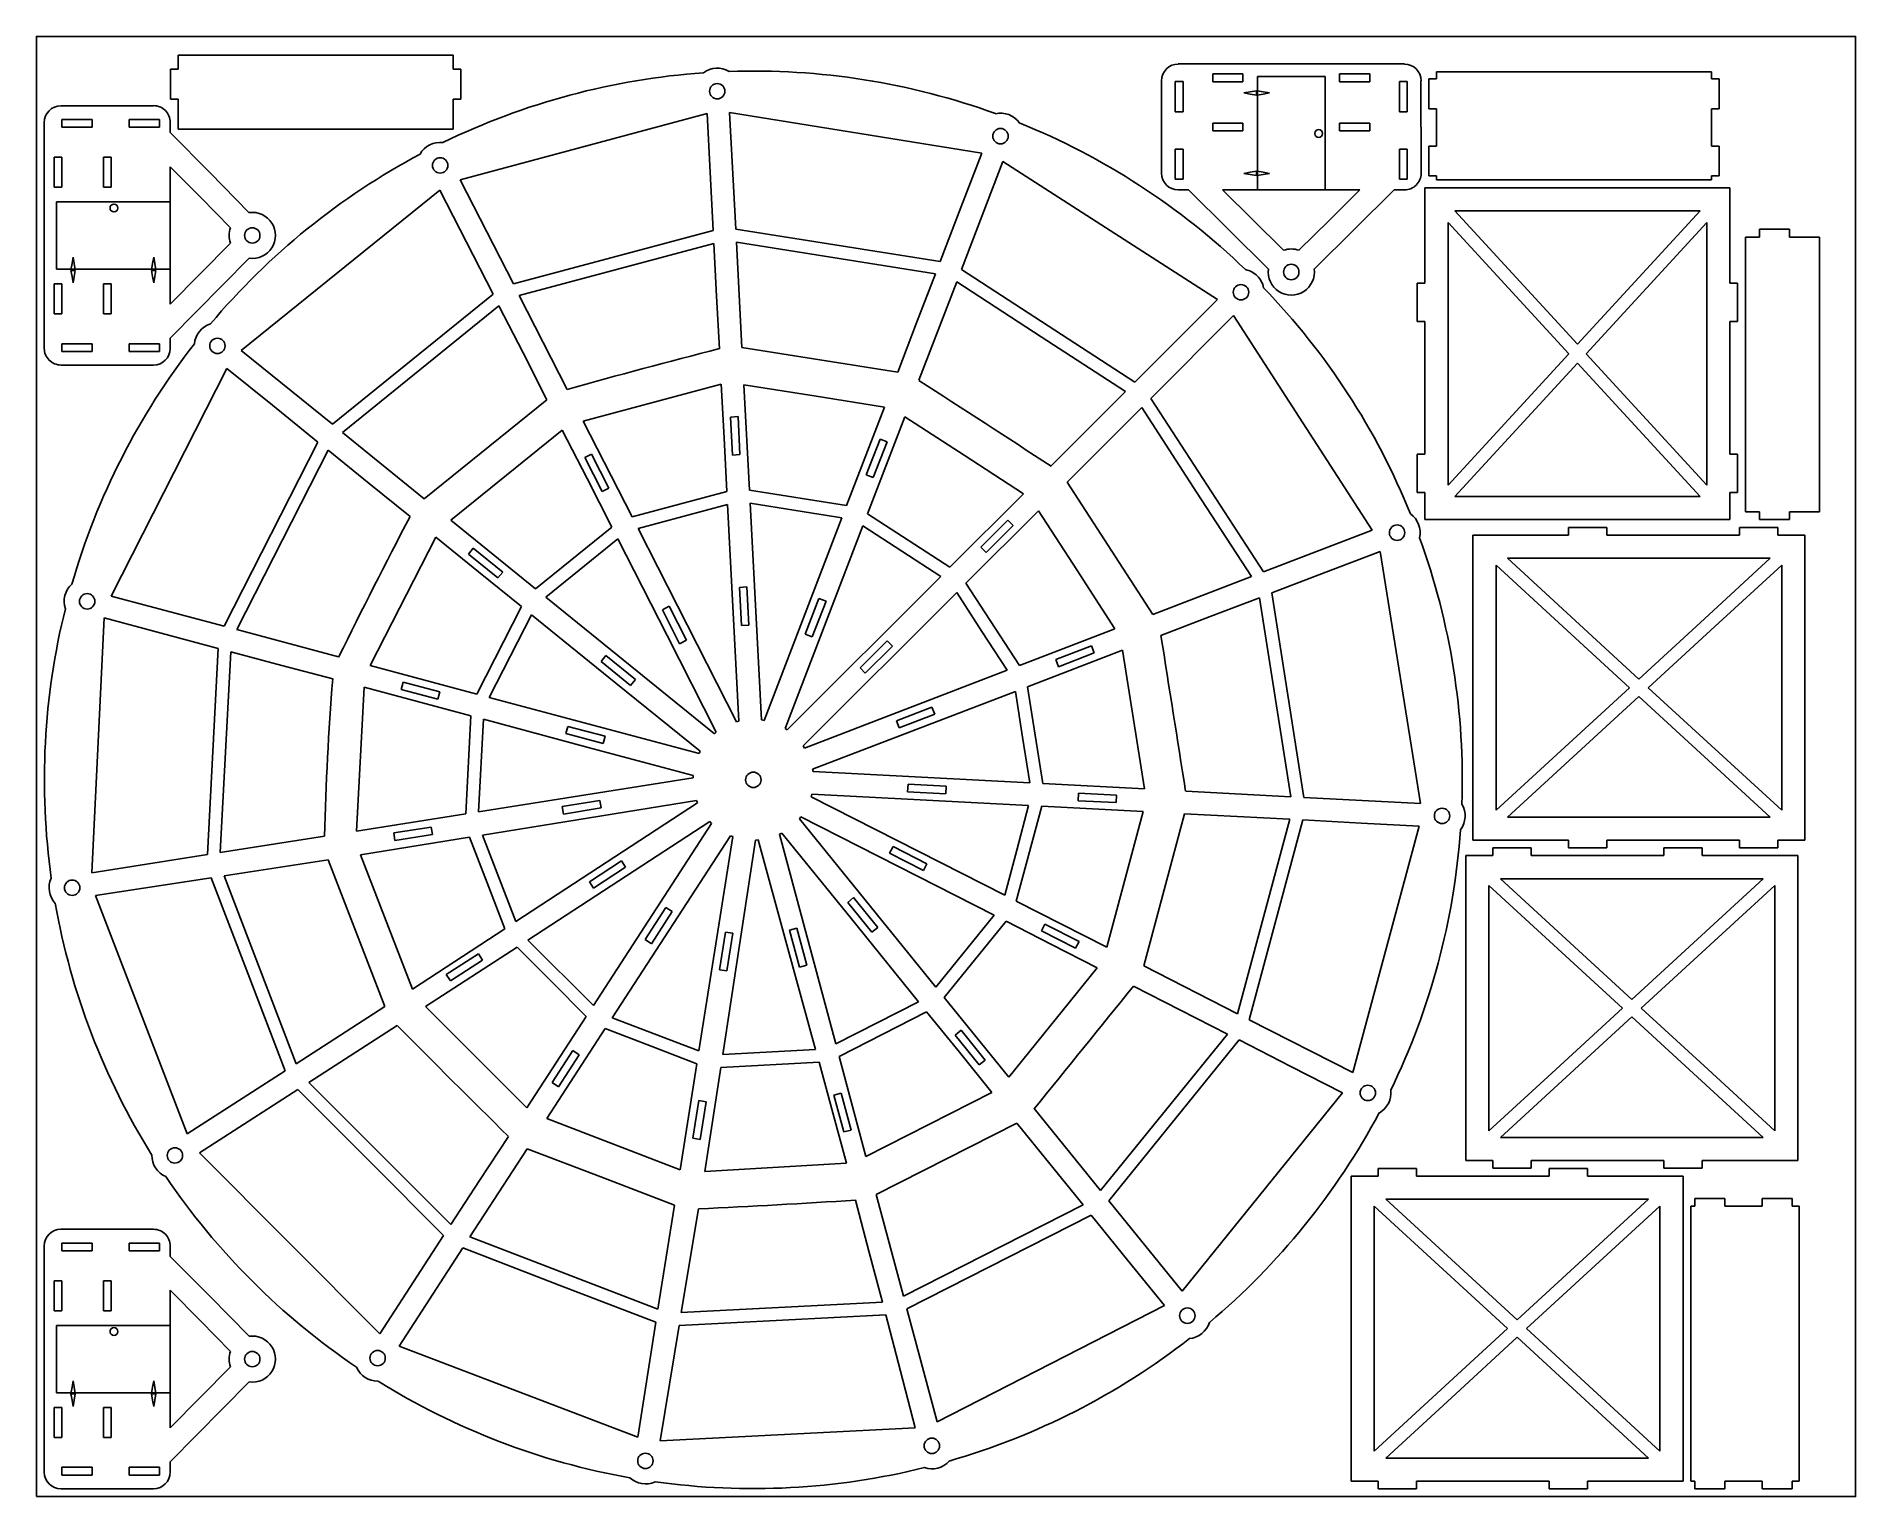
# Model space of a CAD drawing. Extents: x 0 to 1089, y 0 to 874.
import ezdxf

# ---------------------------------------------------------------- set-up
doc = ezdxf.new("R2010")
doc.units = 0
doc.header["$MEASUREMENT"] = 0
doc.layers.add('DEFAULT', color=1, linetype='Continuous')

msp = doc.modelspace()

# ---------------------------------------------------------------- linework, layer by layer
at = {"color": 5}
msp.add_lwpolyline([(0, 0), (1088.6, 0), (1088.6, 873.9), (0, 873.9)], close=True, dxfattribs=at)
at = {"layer": 'DEFAULT'}
for p, q in [((84.8, 862.7), (249.4, 862.7)), ((84.8, 854.4), (84.8, 862.7)), ((249.4, 862.7), (249.4, 854.4)), ((80.2, 836.3), (80.2, 854.4)), ((80.2, 854.4), (84.8, 854.4)), ((249.4, 854.4), (254, 854.4)), ((254, 854.4), (254, 836.3)), ((683.3, 857.4), (818.6, 857.4)), ((722, 851.5), (704, 851.5)), ((704, 851.5), (704, 846.8)), ((722, 846.8), (722, 851.5)), ((797.8, 851.5), (779.7, 851.5)), ((779.7, 851.5), (779.7, 846.8)), ((797.8, 846.8), (797.8, 851.5)), ((837.8, 848.6), (837.8, 852.7)), ((837.8, 852.7), (1002.3, 852.7)), ((1002.3, 852.7), (1002.3, 848.6)), ((673.3, 792), (673.3, 847.4)), ((686.2, 846.9), (681.5, 846.9)), ((681.5, 846.9), (681.5, 828.8)), ((686.2, 828.8), (686.2, 846.9)), ((704, 846.8), (722, 846.8)), ((779.7, 846.8), (797.8, 846.8)), ((820.3, 846.9), (815.6, 846.9)), ((815.6, 846.9), (815.6, 828.8)), ((820.3, 828.8), (820.3, 846.9)), ((828.5, 847.4), (828.6, 792)), ((833.2, 830.6), (833.2, 848.6)), ((833.2, 848.6), (837.8, 848.6)), ((1002.3, 848.6), (1006.9, 848.6)), ((1006.9, 848.6), (1006.9, 830.6)), ((14.7, 832.4), (70.1, 832.4)), ((84.8, 836.3), (80.2, 836.3)), ((84.8, 818.4), (84.8, 836.3)), ((254, 836.3), (249.4, 836.3)), ((249.4, 836.3), (249.4, 818.4)), ((401.3, 827.7), (253.6, 788.1)), ((403.1, 792.7), (401.3, 827.7)), ((565.7, 804), (414.8, 828.3)), ((414.8, 828.3), (418.5, 758.6)), ((681.5, 828.8), (686.2, 828.8)), ((815.6, 828.8), (820.3, 828.8)), ((837.8, 830.6), (833.2, 830.6)), ((837.8, 808.3), (837.8, 830.6)), ((1006.9, 830.6), (1002.3, 830.6)), ((1002.3, 830.6), (1002.3, 808.3)), ((4.7, 687.2), (4.7, 822.5)), ((33.3, 824.2), (15.3, 824.2)), ((15.3, 824.2), (15.3, 819.5)), ((15.3, 819.5), (33.3, 819.5)), ((33.3, 819.5), (33.3, 824.2)), ((73.7, 824.2), (55.6, 824.2)), ((55.6, 824.2), (55.6, 819.5)), ((55.6, 819.5), (73.7, 819.5)), ((73.7, 819.5), (73.7, 824.2)), ((80.1, 822.4), (80.1, 816.3)), ((249.4, 818.4), (84.8, 818.4)), ((722, 822), (704, 822)), ((704, 822), (704, 817.3)), ((704, 817.3), (722, 817.3)), ((722, 817.3), (722, 822)), ((797.8, 822), (779.7, 822)), ((779.7, 822), (779.7, 817.3)), ((779.7, 817.3), (797.8, 817.3)), ((797.8, 817.3), (797.8, 822)), ((80.1, 816.3), (103.8, 792.4)), ((686.2, 806.5), (681.5, 806.5)), ((681.5, 806.5), (681.5, 788.4)), ((686.2, 788.4), (686.2, 806.5)), ((820.3, 806.5), (815.6, 806.5)), ((815.6, 806.5), (815.6, 788.4)), ((820.3, 788.4), (820.3, 806.5)), ((833.2, 790.4), (833.2, 808.3)), ((833.2, 808.3), (837.8, 808.3)), ((1002.3, 808.3), (1006.9, 808.3)), ((1006.9, 808.3), (1006.9, 790.4)), ((15.3, 801.6), (10.6, 801.6)), ((10.6, 801.6), (10.6, 783.6)), ((15.3, 783.6), (15.3, 801.6)), ((44.8, 801.6), (40.1, 801.6)), ((40.1, 801.6), (40.1, 783.6)), ((44.8, 783.6), (44.8, 801.6)), ((98.2, 777.6), (80.1, 795.9)), ((80.1, 795.9), (80.1, 713.6)), ((553.2, 771.6), (565.7, 804)), ((578.3, 799.1), (553.5, 734.4)), ((642.6, 757.8), (578.3, 799.1)), ((103.8, 792.4), (127.4, 768.4)), ((253.6, 788.1), (285.4, 725.8)), ((404.9, 757.8), (403.1, 792.7)), ((681.5, 788.4), (686.2, 788.4)), ((815.6, 788.4), (820.3, 788.4)), ((837.8, 790.4), (833.2, 790.4)), ((837.8, 788), (837.8, 790.4)), ((1002.3, 788), (837.8, 788)), ((1006.9, 790.4), (1002.3, 790.4)), ((1002.3, 790.4), (1002.3, 788)), ((10.6, 783.6), (15.3, 783.6)), ((40.1, 783.6), (44.8, 783.6)), ((116.2, 759.4), (98.2, 777.6)), ((241.5, 781.9), (122.6, 685.9)), ((257.4, 750.8), (241.5, 781.9)), ((689.4, 782), (683.3, 782)), ((737.2, 734.7), (689.4, 782)), ((792, 782), (709.8, 782)), ((709.8, 782), (746.3, 745.9)), ((773.8, 764), (792, 782)), ((812.4, 782), (788.5, 758.3)), ((818.6, 782), (812.4, 782)), ((830.9, 726.2), (830.9, 783.3)), ((830.9, 783.3), (1013.3, 783.3)), ((1013.3, 783.3), (1013.3, 726.2)), ((540.8, 739.1), (553.2, 771.6)), ((755.5, 745.9), (773.8, 764)), ((916.9, 684), (844.7, 762.6)), ((844.7, 762.6), (844.7, 605.4)), ((995.5, 769.5), (848.8, 769.5)), ((848.8, 769.5), (922.1, 689.7)), ((999.5, 762.6), (927.3, 684)), ((958.8, 729.6), (995.5, 769.5)), ((999.5, 605.4), (999.5, 762.6)), ((285.4, 725.8), (404.9, 757.8)), ((418.5, 758.6), (540.8, 739.1)), ((706.8, 716.4), (642.6, 757.8)), ((788.5, 758.3), (764.6, 734.7)), ((1022.7, 589.3), (1022.7, 753.8)), ((1022.7, 753.8), (1031.1, 753.8)), ((1031.1, 753.8), (1031.1, 758.5)), ((1031.1, 758.5), (1049.1, 758.5)), ((1049.1, 758.5), (1049.1, 753.8)), ((1049.1, 753.8), (1067, 753.8)), ((1067, 753.8), (1067, 589.3)), ((80.1, 713.6), (116.2, 750.2)), ((127.4, 741.1), (80.1, 693.3)), ((273.3, 719.6), (257.4, 750.8)), ((405.4, 750), (288.9, 718.9)), ((407, 718.5), (405.4, 750)), ((538, 731.8), (418.9, 750.8)), ((418.9, 750.8), (422.2, 687.7)), ((526.7, 702.4), (538, 731.8)), ((553.5, 734.4), (657.3, 666.9)), ((922.1, 689.7), (958.8, 729.6)), ((15.3, 725.9), (10.6, 725.9)), ((10.6, 725.9), (10.6, 707.8)), ((15.3, 707.8), (15.3, 725.9)), ((44.8, 725.9), (40.1, 725.9)), ((40.1, 725.9), (40.1, 707.8)), ((44.8, 707.8), (44.8, 725.9)), ((177.1, 641.8), (273.3, 719.6)), ((288.9, 718.9), (317.6, 662.6)), ((408.7, 687), (407, 718.5)), ((550.7, 727), (528, 668.1)), ((601.2, 694.2), (550.7, 727)), ((826.3, 703.2), (826.3, 726.2)), ((826.3, 726.2), (830.9, 726.2)), ((1013.3, 726.2), (1017.9, 726.2)), ((1017.9, 726.2), (1017.9, 703.2)), ((10.6, 707.8), (15.3, 707.8)), ((40.1, 707.8), (44.8, 707.8)), ((276.8, 712.6), (183.1, 636.8)), ((291.2, 684.5), (276.8, 712.6)), ((657.3, 666.9), (706.8, 716.4)), ((515.4, 672.9), (526.7, 702.4)), ((716.4, 706.8), (666.9, 657.3)), ((757.8, 642.6), (716.4, 706.8)), ((830.9, 703.2), (826.3, 703.2)), ((830.9, 623.9), (830.9, 703.2)), ((1017.9, 703.2), (1013.3, 703.2)), ((1013.3, 703.2), (1013.3, 623.9)), ((33.3, 690), (15.3, 690)), ((15.3, 690), (15.3, 685.3)), ((33.3, 685.3), (33.3, 690)), ((73.7, 690), (55.6, 690)), ((55.6, 690), (55.6, 685.3)), ((73.7, 685.3), (73.7, 690)), ((80.1, 693.3), (80.1, 687.2)), ((122.6, 685.9), (177.1, 641.8)), ((422.2, 687.7), (515.4, 672.9)), ((651.7, 661.3), (601.2, 694.2)), ((70.1, 677.2), (14.7, 677.2)), ((15.3, 685.3), (33.3, 685.3)), ((114, 675.2), (44.8, 539)), ((55.6, 685.3), (73.7, 685.3)), ((141.3, 653.2), (114, 675.2)), ((305.5, 656.5), (291.2, 684.5)), ((922.1, 678.4), (848.8, 598.6)), ((880.8, 644.7), (916.9, 684)), ((958.8, 638.5), (922.1, 678.4)), ((927.3, 684), (963.4, 644.7)), ((409.8, 665.7), (327.2, 643.6)), ((411.5, 633.6), (409.8, 665.7)), ((465.4, 658.7), (423.4, 665.3)), ((423.4, 665.3), (426.7, 602.3)), ((168.5, 631.1), (141.3, 653.2)), ((232.1, 597.1), (305.5, 656.5)), ((507.4, 652), (465.4, 658.7)), ((607.1, 616.7), (651.7, 661.3)), ((666.9, 657.3), (734.3, 553.4)), ((327.2, 643.6), (356.4, 586.4)), ((419.9, 646.4), (415.3, 646.1)), ((415.3, 646.1), (416.5, 623.3)), ((421, 623.6), (419.9, 646.4)), ((484.7, 593.1), (507.4, 652)), ((519.6, 646.2), (497.4, 588.2)), ((555.1, 623.2), (519.6, 646.2)), ((661.4, 651.8), (616.7, 607.1)), ((694.2, 601.2), (661.4, 651.8)), ((799.2, 578.4), (757.8, 642.6)), ((844.7, 605.4), (880.8, 644.7)), ((963.4, 644.7), (999.5, 605.4)), ((183.1, 636.8), (232.1, 597.1)), ((314.7, 638.3), (248, 584.3)), ((329.5, 609.3), (314.7, 638.3)), ((413.2, 601.6), (411.5, 633.6)), ((504.8, 632.8), (496.6, 611.5)), ((509, 631.2), (504.8, 632.8)), ((995.5, 598.6), (958.8, 638.5)), ((112.3, 520.9), (168.5, 631.1)), ((174.6, 626.2), (119.9, 518.9)), ((199.1, 606.4), (174.6, 626.2)), ((332.2, 623.9), (328.2, 621.8)), ((328.2, 621.8), (338.6, 601.5)), ((342.6, 603.5), (332.2, 623.9)), ((416.5, 623.3), (421, 623.6)), ((500.8, 609.9), (509, 631.2)), ((590.6, 600.1), (555.1, 623.2)), ((826.3, 600.9), (826.3, 623.9)), ((826.3, 623.9), (830.9, 623.9)), ((1013.3, 623.9), (1017.9, 623.9)), ((1017.9, 623.9), (1017.9, 600.9)), ((496.6, 611.5), (500.8, 609.9)), ((223.6, 586.6), (199.1, 606.4)), ((344.3, 580.2), (329.5, 609.3)), ((338.6, 601.5), (342.6, 603.5)), ((356.4, 586.4), (413.2, 601.6)), ((426.7, 602.3), (484.7, 593.1)), ((546.6, 556.2), (590.6, 600.1)), ((616.7, 607.1), (668.1, 528)), ((727, 550.6), (694.2, 601.2)), ((830.9, 600.9), (826.3, 600.9)), ((830.9, 584.8), (830.9, 600.9)), ((1017.9, 600.9), (1013.3, 600.9)), ((1013.3, 600.9), (1013.3, 584.8)), ((413.6, 593.7), (386.8, 586.6)), ((420.4, 464.1), (413.6, 593.7)), ((454.5, 590.1), (427.1, 594.5)), ((427.1, 594.5), (433.9, 464.8)), ((481.9, 585.8), (454.5, 590.1)), ((497.4, 588.2), (546.6, 556.2)), ((599.6, 590), (556.2, 546.7)), ((622.5, 554.7), (599.6, 590)), ((848.8, 598.6), (995.5, 598.6)), ((1031.1, 589.3), (1022.7, 589.3)), ((1031.1, 584.7), (1031.1, 589.3)), ((1067, 589.3), (1049.1, 589.3)), ((1049.1, 589.3), (1049.1, 584.7)), ((248, 584.3), (298.7, 543.2)), ((298.7, 543.2), (344.3, 580.2)), ((386.8, 586.6), (360, 579.4)), ((360, 579.4), (418.9, 463.7)), ((435.4, 464.5), (481.9, 585.8)), ((494.6, 580.9), (448, 459.7)), ((517.8, 565.8), (494.6, 580.9)), ((581.2, 584.4), (565.1, 568.3)), ((568.3, 565.1), (584.4, 581.2)), ((584.4, 581.2), (581.2, 584.4)), ((734.3, 553.4), (799.2, 578.4)), ((1013.3, 584.8), (830.9, 584.8)), ((916.7, 575.4), (916.7, 580)), ((916.7, 580), (939.7, 580)), ((939.7, 580), (939.7, 575.4)), ((1019.1, 575.4), (1019.1, 580)), ((1019.1, 580), (1042.1, 580)), ((1049.1, 584.7), (1031.1, 584.7)), ((1042.1, 580), (1042.1, 575.4)), ((239, 574.2), (199.8, 497.4)), ((264.6, 553.4), (239, 574.2)), ((261.3, 567.7), (258.5, 564.1)), ((279.1, 553.3), (261.3, 567.7)), ((347.9, 573.2), (304.8, 538.3)), ((377.4, 515.4), (347.9, 573.2)), ((565.1, 568.3), (568.3, 565.1)), ((859.6, 392.9), (859.6, 575.4)), ((859.6, 575.4), (916.7, 575.4)), ((939.7, 575.4), (1019.1, 575.4)), ((1042.1, 575.4), (1058.2, 575.4)), ((1058.2, 575.4), (1058.2, 392.9)), ((258.5, 564.1), (276.2, 549.8)), ((541.1, 550.7), (517.8, 565.8)), ((804.1, 565.7), (771.6, 553.3)), ((828.2, 414.8), (804.1, 565.7)), ((913.3, 520.8), (873.4, 557.5)), ((873.4, 557.5), (873.4, 410.8)), ((1037.5, 561.6), (880.3, 561.6)), ((880.3, 561.6), (958.9, 489.3)), ((998.2, 525.4), (1037.5, 561.6)), ((1044.4, 557.5), (1004.4, 520.8)), ((1044.4, 410.8), (1044.4, 557.5)), ((290.2, 532.7), (264.6, 553.4)), ((276.2, 549.8), (279.1, 553.3)), ((425.2, 544.4), (420.7, 544.1)), ((426.4, 521.6), (425.2, 544.4)), ((449.3, 458.9), (541.1, 550.7)), ((556.2, 546.7), (588.2, 497.4)), ((645.4, 519.3), (622.5, 554.7)), ((668.1, 528), (727, 550.6)), ((771.6, 553.3), (739.2, 540.8)), ((44.8, 539), (112.3, 520.9)), ((304.8, 538.3), (405.7, 456.6)), ((420.7, 544.1), (421.9, 521.3)), ((550.7, 541.1), (458.9, 449.3)), ((468.2, 537.6), (460.1, 516.2)), ((464.3, 514.6), (472.5, 535.9)), ((472.5, 535.9), (468.2, 537.6)), ((565.8, 517.8), (550.7, 541.1)), ((731.9, 538), (702.4, 526.7)), ((750.7, 418.9), (731.9, 538)), ((739.2, 540.8), (758.5, 418.5)), ((40.5, 525.9), (33.1, 373.3)), ((74.7, 516.8), (40.5, 525.9)), ((263.5, 480.3), (290.2, 532.7)), ((296.2, 527.8), (271, 478.3)), ((346.7, 486.9), (296.2, 527.8)), ((378.6, 532.9), (374.6, 530.8)), ((374.6, 530.8), (384.9, 510.4)), ((389, 512.5), (378.6, 532.9)), ((702.4, 526.7), (672.9, 515.4)), ((958.9, 489.3), (998.2, 525.4)), ((108.8, 507.6), (74.7, 516.8)), ((119.9, 518.9), (180.8, 502.5)), ((406.8, 457.5), (377.4, 515.4)), ((384.9, 510.4), (389, 512.5)), ((421.9, 521.3), (426.4, 521.6)), ((460.1, 516.2), (464.3, 514.6)), ((509, 512.2), (492.9, 496.1)), ((512.2, 509), (509, 512.2)), ((580.9, 494.6), (565.8, 517.8)), ((588.2, 497.4), (645.4, 519.3)), ((953.2, 484.1), (913.3, 520.8)), ((1004.4, 520.8), (964.5, 484.1)), ((102.3, 384.2), (108.8, 507.6)), ((116.4, 505.6), (110, 385.4)), ((146.8, 497.5), (116.4, 505.6)), ((340.7, 503.4), (337.9, 499.9)), ((358.4, 489), (340.7, 503.4)), ((496, 492.9), (512.2, 509)), ((649.9, 506.5), (593.1, 484.7)), ((631.3, 509.1), (610, 500.9)), ((610, 500.9), (611.6, 496.7)), ((611.6, 496.7), (632.9, 504.9)), ((632.9, 504.9), (631.3, 509.1)), ((656.5, 465), (649.9, 506.5)), ((177.3, 489.4), (146.8, 497.5)), ((199.8, 497.4), (263.5, 480.3)), ((337.9, 499.9), (355.6, 485.5)), ((459.7, 448), (580.9, 494.6)), ((492.9, 496.1), (496, 492.9)), ((196.1, 484.4), (191.6, 398.2)), ((228, 475.8), (196.1, 484.4)), ((219.4, 487.5), (218.3, 483.1)), ((218.3, 483.1), (240.3, 477.2)), ((241.5, 481.6), (219.4, 487.5)), ((240.3, 477.2), (241.5, 481.6)), ((397.1, 446.1), (346.7, 486.9)), ((355.6, 485.5), (358.4, 489)), ((585.8, 481.9), (464.5, 435.4)), ((590.1, 454.5), (585.8, 481.9)), ((593.1, 484.7), (602.3, 426.7)), ((873.4, 410.8), (953.2, 484.1)), ((964.5, 484.1), (1044.4, 410.8)), ((260, 467.3), (228, 475.8)), ((271, 478.3), (396.5, 444.7)), ((535.9, 472.5), (514.6, 464.3)), ((516.2, 460.1), (537.6, 468.3)), ((537.6, 468.3), (535.9, 472.5)), ((958.9, 478.9), (880.3, 406.7)), ((998.2, 442.8), (958.9, 478.9)), ((256.9, 408.6), (260, 467.3)), ((267.5, 465.2), (264.6, 409.8)), ((330.2, 448.4), (267.5, 465.2)), ((318.1, 461), (316.9, 456.7)), ((340.3, 455.1), (318.1, 461)), ((405.7, 456.6), (406.8, 457.5)), ((418.9, 463.7), (420.4, 464.1)), ((433.9, 464.8), (435.4, 464.5)), ((448, 459.7), (449.3, 458.9)), ((514.6, 464.3), (516.2, 460.1)), ((663, 423.5), (656.5, 465)), ((316.9, 456.7), (339.1, 450.7)), ((393, 431.6), (330.2, 448.4)), ((339.1, 450.7), (340.3, 455.1)), ((458.9, 449.3), (459.7, 448)), ((594.4, 427.1), (590.1, 454.5)), ((396.5, 444.7), (397.1, 446.1)), ((1037.5, 406.7), (998.2, 442.8)), ((264.6, 409.8), (392.9, 430.1)), ((392.9, 430.1), (393, 431.6)), ((464.5, 435.4), (464.8, 433.9)), ((464.8, 433.9), (594.4, 427.1)), ((521.6, 426.4), (521.3, 421.8)), ((544.4, 425.1), (521.6, 426.4)), ((544.1, 420.6), (544.4, 425.1)), ((602.3, 426.7), (663, 423.5)), ((286.8, 344.1), (395.6, 415.2)), ((337.2, 416.7), (314.6, 413)), ((395, 416.6), (331, 406.3)), ((337.9, 412.2), (337.2, 416.7)), ((395.6, 415.2), (395, 416.6)), ((464.1, 420.4), (463.7, 418.9)), ((463.7, 418.9), (579.4, 360)), ((593.7, 413.6), (464.1, 420.4)), ((521.3, 421.8), (544.1, 420.6)), ((623.6, 421.1), (623.3, 416.5)), ((623.3, 416.5), (646.1, 415.4)), ((646.4, 419.9), (623.6, 421.1)), ((646.1, 415.4), (646.4, 419.9)), ((687.7, 422.2), (750.7, 418.9)), ((758.5, 418.5), (828.2, 414.8)), ((191.6, 398.2), (256.9, 408.6)), ((331, 406.3), (266.9, 395.9)), ((314.6, 413), (315.4, 408.5)), ((315.4, 408.5), (337.9, 412.2)), ((333.3, 294), (404, 402.9)), ((402.9, 404), (348.5, 368.6)), ((404, 402.9), (402.9, 404)), ((457.5, 406.8), (456.6, 405.7)), ((456.6, 405.7), (538.3, 304.8)), ((515.4, 377.4), (457.5, 406.8)), ((601.6, 413.2), (586.3, 356.4)), ((586.6, 386.8), (593.7, 413.6)), ((631.9, 411.6), (601.6, 413.2)), ((662.3, 410), (631.9, 411.6)), ((640.6, 328.8), (662.3, 410)), ((687, 408.7), (662.6, 317.6)), ((718.5, 407), (687, 408.7)), ((750.1, 405.4), (718.5, 407)), ((718.8, 288.9), (750.1, 405.4)), ((757.9, 405), (725.7, 285.4)), ((792.7, 403.1), (757.9, 405)), ((827.5, 401.3), (792.7, 403.1)), ((880.3, 406.7), (1037.5, 406.7)), ((110, 385.4), (172.3, 395.2)), ((259.2, 394.7), (193.9, 384.1)), ((236.3, 400.7), (213.8, 397.2)), ((213.8, 397.2), (214.5, 392.7)), ((214.5, 392.7), (237, 396.3)), ((237, 396.3), (236.3, 400.7)), ((269.7, 367.3), (259.2, 394.7)), ((266.9, 395.9), (286.8, 344.1)), ((415.3, 395.5), (344.6, 286.6)), ((406.6, 330.9), (416.8, 395)), ((430.3, 392.9), (410.7, 264.7)), ((416.8, 395), (415.3, 395.5)), ((431.9, 393), (430.3, 392.9)), ((449, 330.3), (431.9, 393)), ((446.1, 397.1), (444.7, 396.5)), ((444.7, 396.5), (478.3, 271)), ((486.9, 346.7), (446.1, 397.1)), ((787.8, 253.8), (827.5, 401.3)), ((916.7, 392.9), (859.6, 392.9)), ((916.7, 388.3), (916.7, 392.9)), ((1019.1, 392.9), (939.7, 392.9)), ((939.7, 392.9), (939.7, 388.3)), ((1019.1, 388.3), (1019.1, 392.9)), ((1058.2, 392.9), (1042.1, 392.9)), ((1042.1, 392.9), (1042.1, 388.3)), ((33.1, 373.3), (102.3, 384.2)), ((174.6, 381.2), (112.4, 371.6)), ((191.6, 337.3), (174.6, 381.2)), ((193.9, 384.1), (225, 303.7)), ((512.6, 389.1), (510.5, 385)), ((510.5, 385), (530.9, 374.7)), ((532.9, 378.7), (512.6, 389.1)), ((579.4, 360), (586.6, 386.8)), ((855.4, 201.1), (855.4, 383.6)), ((855.4, 383.6), (871.5, 383.6)), ((871.5, 383.6), (871.5, 388.2)), ((871.5, 388.2), (894.5, 388.2)), ((894.5, 388.2), (894.5, 383.6)), ((894.5, 383.6), (973.8, 383.6)), ((939.7, 388.3), (916.7, 388.3)), ((973.8, 383.6), (973.8, 388.2)), ((973.8, 388.2), (996.8, 388.2)), ((996.8, 388.2), (996.8, 383.6)), ((996.8, 383.6), (1054, 383.6)), ((1042.1, 388.3), (1019.1, 388.3)), ((1054, 383.6), (1054, 201.1)), ((104.6, 370.4), (35.3, 359.7)), ((126.7, 312.6), (104.6, 370.4)), ((112.4, 371.6), (155.4, 259.1)), ((350.1, 380.5), (331, 368)), ((333.4, 364.2), (352.6, 376.7)), ((352.6, 376.7), (350.1, 380.5)), ((573.2, 347.9), (515.4, 377.4)), ((530.9, 374.7), (532.9, 378.7)), ((35.3, 359.7), (90.3, 217.2)), ((280.3, 339.8), (269.7, 367.3)), ((348.5, 368.6), (294.1, 333.1)), ((331, 368), (333.4, 364.2)), ((949, 292.3), (869.2, 365.7)), ((869.2, 365.7), (869.2, 219)), ((1033.3, 369.8), (876.1, 369.8)), ((876.1, 369.8), (915.4, 333.7)), ((954.7, 297.6), (1033.3, 369.8)), ((1040.2, 365.7), (960.3, 292.3)), ((1040.2, 219), (1040.2, 365.7)), ((376.7, 352.6), (364.2, 333.4)), ((368, 330.9), (380.5, 350.1)), ((380.5, 350.1), (376.7, 352.6)), ((489, 358.5), (485.5, 355.6)), ((485.5, 355.6), (499.9, 337.9)), ((503.4, 340.7), (489, 358.5)), ((586.3, 356.4), (640.6, 328.8)), ((225, 303.7), (280.3, 339.8)), ((412.3, 337.9), (408.7, 315.3)), ((416.8, 337.2), (412.3, 337.9)), ((455.1, 340.2), (450.7, 339)), ((450.7, 339), (456.7, 316.9)), ((461, 318.1), (455.1, 340.2)), ((527.8, 296.2), (486.9, 346.7)), ((499.9, 337.9), (503.4, 340.7)), ((538.3, 304.8), (573.2, 347.9)), ((580.2, 344.3), (543.2, 298.7)), ((607.5, 330.4), (580.2, 344.3)), ((603.5, 342.6), (601.5, 338.6)), ((601.5, 338.6), (621.8, 328.2)), ((623.9, 332.2), (603.5, 342.6)), ((208.6, 293.4), (191.6, 337.3)), ((287.6, 328.9), (232.9, 293.3)), ((308.3, 308.2), (287.6, 328.9)), ((294.1, 333.1), (333.3, 294)), ((364.2, 333.4), (368, 330.9)), ((396.4, 266.7), (406.6, 330.9)), ((413.2, 314.6), (416.8, 337.2)), ((466.2, 267.6), (449, 330.3)), ((634.8, 316.5), (607.5, 330.4)), ((621.8, 328.2), (623.9, 332.2)), ((915.4, 333.7), (954.7, 297.6)), ((264.5, 324.8), (245.3, 312.4)), ((247.8, 308.6), (266.9, 321)), ((266.9, 321), (264.5, 324.8)), ((456.7, 316.9), (461, 318.1)), ((581.8, 251), (634.8, 316.5)), ((662.6, 317.6), (718.8, 288.9)), ((148.9, 254.9), (126.7, 312.6)), ((245.3, 312.4), (247.8, 308.6)), ((329, 287.4), (308.3, 308.2)), ((408.7, 315.3), (413.2, 314.6)), ((684.6, 291.2), (656.5, 305.5)), ((478.3, 271), (527.8, 296.2)), ((543.2, 298.7), (581.8, 251)), ((155.4, 259.1), (208.6, 293.4)), ((232.9, 293.3), (293.5, 232.7)), ((293.5, 232.7), (329, 287.4)), ((344.6, 286.6), (396.4, 266.7)), ((532.7, 290.1), (480.3, 263.5)), ((552.3, 266), (532.7, 290.1)), ((712.7, 276.8), (684.6, 291.2)), ((725.7, 285.4), (787.8, 253.8)), ((909.1, 255.7), (949, 292.3)), ((954.7, 287.1), (915.4, 251)), ((1033.3, 214.9), (954.7, 287.1)), ((960.3, 292.3), (1000.3, 255.7)), ((215.9, 282), (163, 247.9)), ((340.4, 280.1), (305.4, 226.2)), ((367.8, 269.5), (340.4, 280.1)), ((553.3, 279.1), (549.8, 276.2)), ((549.8, 276.2), (564.2, 258.5)), ((567.7, 261.3), (553.3, 279.1)), ((636.7, 183.2), (712.7, 276.8)), ((719.7, 273.3), (641.7, 177.1)), ((750.7, 257.5), (719.7, 273.3)), ((321, 266.9), (308.6, 247.8)), ((312.4, 245.3), (324.8, 264.5)), ((324.8, 264.5), (321, 266.9)), ((395.2, 259), (367.8, 269.5)), ((410.7, 264.7), (466.2, 267.6)), ((480.3, 263.5), (496.4, 203.5)), ((571.8, 241.9), (552.3, 266)), ((564.2, 258.5), (567.7, 261.3)), ((90.3, 217.2), (148.9, 254.9)), ((385.2, 195.5), (395.2, 259)), ((409.5, 256.9), (399.9, 194.6)), ((468.3, 260), (409.5, 256.9)), ((476.5, 229.7), (468.3, 260)), ((781.6, 241.7), (750.7, 257.5)), ((869.2, 219), (909.1, 255.7)), ((915.4, 251), (876.1, 214.9)), ((1000.3, 255.7), (1040.2, 219)), ((156.4, 243.6), (97.7, 205.7)), ((200.1, 199.9), (156.4, 243.6)), ((163, 247.9), (248, 162.8)), ((308.6, 247.8), (312.4, 245.3)), ((481.6, 241.5), (477.2, 240.3)), ((477.2, 240.3), (483.1, 218.3)), ((487.5, 219.4), (481.6, 241.5)), ((496.4, 203.5), (571.8, 241.9)), ((685.6, 122.9), (781.6, 241.7)), ((396.3, 237), (392.7, 214.5)), ((400.8, 236.3), (396.3, 237)), ((397.2, 213.8), (400.8, 236.3)), ((484.8, 199.5), (476.5, 229.7)), ((597.1, 232.2), (636.7, 183.2)), ((305.4, 226.2), (385.2, 195.5)), ((483.1, 218.3), (487.5, 219.4)), ((586.6, 223.6), (502.5, 180.8)), ((606.4, 199.1), (586.6, 223.6)), ((293.7, 208.2), (259.4, 155.4)), ((265.2, 189.2), (282.4, 215.6)), ((337.8, 191.3), (293.7, 208.2)), ((392.7, 214.5), (397.2, 213.8)), ((876.1, 214.9), (1033.3, 214.9)), ((97.7, 205.7), (205.6, 97.5)), ((243.7, 156.2), (200.1, 199.9)), ((399.9, 194.6), (484.8, 199.5)), ((626.3, 174.6), (606.4, 199.1)), ((802.8, 191.8), (802.8, 196.4)), ((802.8, 196.4), (825.8, 196.4)), ((825.8, 196.4), (825.8, 191.8)), ((871.5, 201.1), (855.4, 201.1)), ((871.5, 196.5), (871.5, 201.1)), ((894.5, 196.5), (871.5, 196.5)), ((973.8, 201.1), (894.5, 201.1)), ((894.5, 201.1), (894.5, 196.5)), ((905.2, 191.8), (905.2, 196.4)), ((905.2, 196.4), (928.2, 196.4)), ((928.2, 196.4), (928.2, 191.8)), ((973.8, 196.5), (973.8, 201.1)), ((996.8, 196.5), (973.8, 196.5)), ((1054, 201.1), (996.8, 201.1)), ((996.8, 201.1), (996.8, 196.5)), ((248, 162.8), (265.2, 189.2)), ((381.8, 174.4), (337.8, 191.3)), ((786.7, 9.3), (786.7, 191.8)), ((786.7, 191.8), (802.8, 191.8)), ((825.8, 191.8), (905.2, 191.8)), ((928.2, 191.8), (985.3, 191.8)), ((985.3, 191.8), (985.3, 9.3)), ((371.9, 112.2), (381.8, 174.4)), ((498.2, 146.9), (490.2, 177.5)), ((502.5, 180.8), (518.8, 119.9)), ((518.8, 119.9), (626.3, 174.6)), ((641.7, 177.1), (685.6, 122.9)), ((964.6, 178), (807.4, 178)), ((807.4, 178), (846.7, 141.9)), ((886, 105.8), (964.6, 178)), ((992.3, 173.9), (992.3, 178.5)), ((992.3, 178.5), (1010.3, 178.5)), ((1010.3, 178.5), (1010.3, 173.9)), ((1032.6, 173.9), (1032.6, 178.5)), ((1032.6, 178.5), (1050.6, 178.5)), ((1050.6, 178.5), (1050.6, 173.9)), ((396.2, 172.2), (385.9, 110.1)), ((631.2, 168.5), (520.9, 112.4)), ((653.1, 141.4), (631.2, 168.5)), ((880.3, 100.6), (800.5, 173.9)), ((800.5, 173.9), (800.5, 27.2)), ((971.5, 173.9), (891.7, 100.6)), ((971.5, 27.2), (971.5, 173.9)), ((990, 9.3), (990, 173.9)), ((990, 173.9), (992.3, 173.9)), ((1010.3, 173.9), (1032.6, 173.9)), ((1050.6, 173.9), (1054.7, 173.9)), ((1054.7, 173.9), (1054.7, 9.3)), ((14.7, 160), (70.1, 160)), ((205.6, 97.5), (243.7, 156.2)), ((259.4, 155.4), (371.9, 112.2)), ((4.7, 14.7), (4.7, 150)), ((33.3, 151.7), (15.3, 151.7)), ((15.3, 151.7), (15.3, 147)), ((15.3, 147), (33.3, 147)), ((33.3, 147), (33.3, 151.7)), ((73.7, 151.7), (55.6, 151.7)), ((55.6, 151.7), (55.6, 147)), ((55.6, 147), (73.7, 147)), ((73.7, 147), (73.7, 151.7)), ((80.1, 150), (80.1, 143.8)), ((80.1, 143.8), (103.8, 119.9)), ((255.2, 148.8), (217, 90)), ((312.9, 126.6), (255.2, 148.8)), ((506.2, 116.4), (498.2, 146.9)), ((846.7, 141.9), (886, 105.8)), ((675.1, 114.3), (653.1, 141.4)), ((15.3, 129.2), (10.6, 129.2)), ((10.6, 129.2), (10.6, 111.2)), ((15.3, 111.2), (15.3, 129.2)), ((44.8, 129.2), (40.1, 129.2)), ((40.1, 129.2), (40.1, 111.2)), ((44.8, 111.2), (44.8, 129.2)), ((98.2, 105.2), (80.1, 123.5)), ((80.1, 123.5), (80.1, 41.2)), ((103.8, 119.9), (127.4, 96)), ((370.7, 104.4), (312.9, 126.6)), ((10.6, 111.2), (15.3, 111.2)), ((40.1, 111.2), (44.8, 111.2)), ((385.9, 110.1), (506.2, 116.4)), ((520.9, 112.4), (539, 44.7)), ((539, 44.7), (675.1, 114.3)), ((116.2, 86.9), (98.2, 105.2)), ((359.8, 35.6), (370.7, 104.4)), ((384.7, 102.4), (373.2, 33.4)), ((508.2, 108.8), (384.7, 102.4)), ((517, 75), (508.2, 108.8)), ((840.4, 63.9), (880.3, 100.6)), ((891.7, 100.6), (931.6, 63.9)), ((217, 90), (359.8, 35.6)), ((886, 95.4), (846.7, 59.2)), ((964.6, 23.1), (886, 95.4)), ((80.1, 41.2), (116.2, 77.7)), ((127.4, 68.6), (80.1, 20.8)), ((525.8, 41.1), (517, 75)), ((800.5, 27.2), (840.4, 63.9)), ((846.7, 59.2), (807.4, 23.1)), ((931.6, 63.9), (971.5, 27.2)), ((15.3, 53.4), (10.6, 53.4)), ((10.6, 53.4), (10.6, 35.4)), ((15.3, 35.4), (15.3, 53.4)), ((44.8, 53.4), (40.1, 53.4)), ((40.1, 53.4), (40.1, 35.4)), ((44.8, 35.4), (44.8, 53.4)), ((10.6, 35.4), (15.3, 35.4)), ((40.1, 35.4), (44.8, 35.4)), ((373.2, 33.4), (525.8, 41.1)), ((807.4, 23.1), (964.6, 23.1)), ((33.3, 17.6), (15.3, 17.6)), ((15.3, 17.6), (15.3, 12.9)), ((15.3, 12.9), (33.3, 12.9)), ((33.3, 12.9), (33.3, 17.6)), ((73.7, 17.6), (55.6, 17.6)), ((55.6, 17.6), (55.6, 12.9)), ((55.6, 12.9), (73.7, 12.9)), ((73.7, 12.9), (73.7, 17.6)), ((80.1, 20.8), (80.1, 14.7)), ((70.1, 4.7), (14.7, 4.7)), ((802.8, 9.3), (786.7, 9.3)), ((802.8, 4.7), (802.8, 9.3)), ((825.8, 4.7), (802.8, 4.7)), ((905.2, 9.3), (825.8, 9.3)), ((825.8, 9.3), (825.8, 4.7)), ((905.2, 4.7), (905.2, 9.3)), ((928.2, 4.7), (905.2, 4.7)), ((985.3, 9.3), (928.2, 9.3)), ((928.2, 9.3), (928.2, 4.7)), ((992.3, 9.3), (990, 9.3)), ((992.3, 4.7), (992.3, 9.3)), ((1010.3, 4.7), (992.3, 4.7)), ((1032.6, 9.3), (1010.3, 9.3)), ((1010.3, 9.3), (1010.3, 4.7)), ((1032.6, 4.7), (1032.6, 9.3)), ((1050.6, 4.7), (1032.6, 4.7)), ((1054.7, 9.3), (1050.6, 9.3)), ((1050.6, 9.3), (1050.6, 4.7))]:
    msp.add_line(p, q, dxfattribs=at)
at = {"layer": 'DEFAULT', "color": 5}
for p, q in [((730.7, 782), (730.7, 850)), ((730.7, 850), (771.1, 850)), ((771.1, 850), (771.1, 782)), ((726.3, 840.8), (722.6, 840.1)), ((722.6, 840.1), (726.3, 839.4)), ((730.1, 841.4), (726.3, 840.8)), ((726.3, 839.4), (730.1, 838.8)), ((730.1, 841), (730.1, 841.4)), ((730.4, 840.9), (730.1, 841)), ((730.1, 840.9), (730.4, 841)), ((730.1, 838.8), (730.1, 840.9)), ((730.1, 838.8), (730.1, 838.8)), ((730.4, 841), (730.4, 841.4)), ((730.4, 841.4), (734.1, 840.8)), ((730.4, 838.8), (730.4, 840.9)), ((734.1, 839.4), (730.4, 838.8)), ((730.4, 838.8), (730.4, 838.8)), ((734.1, 840.8), (737.8, 840.1)), ((737.8, 840.1), (734.1, 839.4)), ((726.3, 792.6), (722.6, 791.9)), ((722.6, 791.9), (726.3, 791.3)), ((730.1, 793.3), (726.3, 792.6)), ((726.3, 791.3), (730.1, 790.6)), ((730.1, 792.6), (730.1, 793.3)), ((730.4, 792.7), (730.1, 792.6)), ((730.1, 792.5), (730.4, 792.6)), ((730.1, 790.6), (730.1, 792.5)), ((730.1, 790.6), (730.1, 790.6)), ((734.1, 792.6), (730.4, 793.3)), ((730.4, 793.3), (730.4, 792.7)), ((730.4, 792.6), (730.4, 790.6)), ((730.4, 790.6), (734.1, 791.3)), ((730.4, 790.6), (730.4, 790.6)), ((737.8, 791.9), (734.1, 792.6)), ((734.1, 791.3), (737.8, 791.9)), ((12.1, 734.6), (12.1, 775)), ((12.1, 775), (80.1, 775)), ((21.4, 738), (22, 741.7)), ((22, 741.7), (22.7, 738)), ((70.2, 741.7), (69.5, 738)), ((70.8, 738), (70.2, 741.7)), ((80.1, 734.6), (12.1, 734.6)), ((20.7, 734.3), (21.4, 738)), ((21.1, 734.3), (20.7, 734.3)), ((21.1, 733.9), (20.7, 733.9)), ((20.7, 733.9), (21.4, 730.2)), ((21.2, 734.3), (21.1, 733.9)), ((21.2, 733.9), (21.1, 734.3)), ((23.3, 734.3), (21.2, 734.3)), ((23.3, 733.9), (21.2, 733.9)), ((21.4, 730.2), (22, 726.5)), ((22, 726.5), (22.7, 730.2)), ((22.7, 738), (23.3, 734.3)), ((22.7, 730.2), (23.3, 733.9)), ((23.3, 734.3), (23.3, 734.3)), ((23.3, 733.9), (23.3, 733.9)), ((69.5, 738), (68.8, 734.3)), ((68.8, 734.3), (69.4, 734.3)), ((69.5, 733.9), (68.8, 733.9)), ((68.8, 733.9), (69.5, 730.2)), ((69.4, 734.3), (69.5, 733.9)), ((69.5, 734.3), (71.5, 734.3)), ((69.6, 733.9), (69.5, 734.3)), ((69.5, 730.2), (70.2, 726.5)), ((71.5, 733.9), (69.6, 733.9)), ((70.2, 726.5), (70.8, 730.2)), ((71.5, 734.3), (70.8, 738)), ((70.8, 730.2), (71.5, 733.9)), ((71.5, 734.3), (71.5, 734.3)), ((71.5, 733.9), (71.5, 733.9)), ((12.1, 62.1), (12.1, 102.5)), ((12.1, 102.5), (80.1, 102.5)), ((20.7, 61.8), (21.4, 65.5)), ((21.4, 65.5), (22, 69.3)), ((22, 69.3), (22.7, 65.5)), ((22.7, 65.5), (23.3, 61.8)), ((69.5, 65.5), (68.8, 61.8)), ((70.2, 69.3), (69.5, 65.5)), ((70.8, 65.5), (70.2, 69.3)), ((71.5, 61.8), (70.8, 65.5)), ((80.1, 62.1), (12.1, 62.1)), ((21.1, 61.8), (20.7, 61.8)), ((21.1, 61.5), (20.7, 61.5)), ((20.7, 61.5), (21.4, 57.8)), ((21.2, 61.8), (21.1, 61.5)), ((21.2, 61.5), (21.1, 61.8)), ((23.3, 61.8), (21.2, 61.8)), ((23.3, 61.5), (21.2, 61.5)), ((21.4, 57.8), (22, 54)), ((22, 54), (22.7, 57.8)), ((22.7, 57.8), (23.3, 61.5)), ((23.3, 61.8), (23.3, 61.8)), ((23.3, 61.5), (23.3, 61.5)), ((68.8, 61.8), (69.4, 61.8)), ((69.5, 61.5), (68.8, 61.5)), ((68.8, 61.5), (69.5, 57.8)), ((69.4, 61.8), (69.5, 61.5)), ((69.5, 61.8), (71.5, 61.8)), ((69.6, 61.5), (69.5, 61.8)), ((69.5, 57.8), (70.2, 54)), ((71.5, 61.5), (69.6, 61.5)), ((70.2, 54), (70.8, 57.8)), ((70.8, 57.8), (71.5, 61.5)), ((71.5, 61.8), (71.5, 61.8)), ((71.5, 61.5), (71.5, 61.5))]:
    msp.add_line(p, q, dxfattribs=at)
at = {"layer": 'DEFAULT'}
for centre in [(407.4, 841.1), (576.9, 814.2), (241.6, 796.7), (129.2, 754.8), (750.9, 732.9), (720.8, 720.8), (108.3, 688.7), (814.2, 576.9), (30.4, 535.8), (429, 429), (841.1, 407.4), (21.4, 364.4), (796.7, 241.6), (82.9, 204.2), (688.7, 108.3), (204.2, 82.9), (129.2, 82.3), (535.8, 30.4), (364.4, 21.4)]:
    msp.add_circle(centre, 4.6, dxfattribs=at)
at = {"layer": 'DEFAULT', "color": 5}
for centre in [(767.3, 815.8), (46.4, 771.2), (46.4, 98.8)]:
    msp.add_circle(centre, 2.34, dxfattribs=at)
at = {"layer": 'DEFAULT'}
for centre, radius, start, end in [((429, 429), 424.2, 94.0351, 115.965), ((407.4, 841.1), 13.8, 59.2686, 126.731), ((429, 429), 424.2, 70.035, 91.965), ((683.3, 847.4), 9.98, 90, 180), ((818.6, 847.4), 9.98, 0.0247, 89.8652), ((14.7, 822.4), 9.98, 90.0251, 179.8652), ((70.1, 822.5), 9.98, 359.8673, 90.0246), ((576.9, 814.2), 13.8, 35.2689, 102.7308), ((429, 429), 424.2, 46.035, 67.965), ((241.6, 796.7), 13.8, 83.2688, 150.7309), ((429, 429), 424.2, 118.035, 139.965), ((683.3, 792), 9.98, 180, 270), ((818.6, 792), 9.98, 269.8668, 0.0247), ((129.2, 754.8), 13.8, 262.4851, 97.5232), ((129.2, 754.8), 13.8, 160.4754, 199.4867), ((750.9, 732.9), 13.8, 70.4756, 109.4868), ((720.8, 720.8), 13.8, 45, 78.7309), ((720.8, 720.8), 13.8, 11.2691, 45), ((750.9, 732.9), 13.8, 172.4851, 7.5236), ((429, 429), 424.2, 22.035, 43.965), ((108.3, 688.7), 13.8, 107.2688, 174.7312), ((14.7, 687.2), 9.98, 179.9995, 270), ((429, 429), 424.2, 142.0351, 163.965), ((70.1, 687.2), 9.98, 270, 0), ((1455.1, -3402.4), 4221.2, 104.3534, 105.6337), ((-7601, -11935.6), 14997.8, 56.81863, 57.17902), ((814.2, 576.9), 13.8, 347.2691, 54.7314), ((4054.7, -1414.7), 4322.3, 152.4184, 153.6691), ((429, 429), 424.2, 358.035, 19.965), ((30.4, 535.8), 13.8, 131.2689, 198.7311), ((429, 429), 424.2, 166.0351, 187.965), ((39478.4, 6617.3), 39282.3, 188.93623, 189.07384), ((1848.2, 354.5), 1676.3, 175.3853, 178.6089), ((841.1, 407.4), 13.8, 323.269, 30.7309), ((429, 429), 424.2, 334.035, 355.965), ((21.4, 364.4), 13.8, 155.2691, 222.7313), ((429, 429), 424.2, 190.0351, 211.965), ((33982.2, -26731), 42913.6, 140.94826, 141.07424), ((5666, 5675.1), 7667.4, 224.69896, 225.40073), ((796.7, 241.6), 13.8, 299.2686, 6.7312), ((429, 429), 424.2, 310.035, 331.965), ((82.9, 204.2), 13.8, 179.2688, 246.7312), ((429, 429), 424.2, 214.0351, 235.965), ((85.4, 6558.4), 6393.8, 272.78684, 273.63027), ((14.7, 150), 9.98, 90.0251, 179.8654), ((70.1, 150), 9.98, 359.8671, 90.0246), ((688.7, 108.3), 13.8, 275.2691, 342.7312), ((129.2, 82.3), 13.8, 262.4851, 97.5232), ((429, 429), 424.2, 286.0351, 307.965), ((129.2, 82.3), 13.8, 160.4758, 199.4868), ((204.2, 82.9), 13.8, 203.2691, 270.7312), ((429, 429), 424.2, 238.035, 259.965), ((14.7, 14.7), 9.98, 180, 270), ((70.1, 14.7), 9.98, 270, 0), ((364.4, 21.4), 13.8, 227.2689, 294.7311), ((429, 429), 424.2, 262.035, 283.965), ((535.8, 30.4), 13.8, 251.2692, 318.7313)]:
    msp.add_arc(centre, radius, start, end, dxfattribs=at)

doc.saveas('drawing.dxf')
